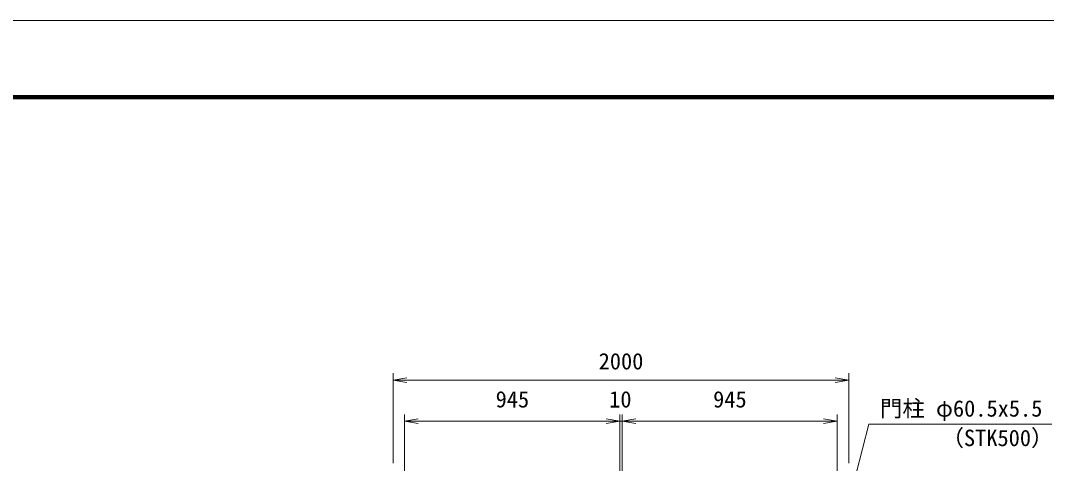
# Model space of a CAD drawing. Units: millimetres, scale not verified. Extents: x -6300 to 6300, y -4455 to 4455.
# Drawn here: x -533 to 3972, y 2508 to 4455 of the extents above; entities that cross this region are included whole.
import ezdxf
from ezdxf.enums import TextEntityAlignment as Align

# ---------------------------------------------------------------- set-up
doc = ezdxf.new("R2010")
doc.units = ezdxf.units.MM
doc.header["$LTSCALE"] = 30
for name, color, linetype, lineweight in [('0-0_D-STR-TXT', 7, 'Continuous', 9), ('0-1_D-TTL', 7, 'Continuous', 9), ('0-6_D-STR-DIM', 7, 'Continuous', 9), ('0-7_0', 7, 'Continuous', 9)]:
    doc.layers.add(name, color=color, linetype=linetype, lineweight=lineweight)
doc.styles.add('ＭＳ ゴシック', font='')
doc.styles.get('ＭＳ ゴシック').set_extended_font_data('MS Gothic')

# ---------------------------------------------------------------- blocks, each defined once
blk = doc.blocks.new('_Open')
at = {"layer": '0-7_0'}
blk.add_line((-30, 5), (0, 0), dxfattribs=at)
blk.add_lwpolyline([(-30, -5), (0, 0), (-30, 0)], dxfattribs=at)

msp = doc.modelspace()

# ---------------------------------------------------------------- linework, layer by layer
at = {"layer": '0-0_D-STR-TXT'}
msp.add_lwpolyline([(3994.65, 2680.93), (3190.78, 2680.93), (3108.66, 2355.26)], dxfattribs=at)
at = {"layer": '0-1_D-TTL', "color": 2, "lineweight": 18}
msp.add_lwpolyline([(-6299.62, 4455), (6300.38, 4455), (6300.38, -4455), (-6299.62, -4455)], close=True, dxfattribs=at)
at = {"layer": '0-1_D-TTL'}
for points in [[(-5894.62, 4125), (5895.38, 4125), (5895.38, -4125), (-5894.62, -4125)], [(-5890.87, 4121.25), (5891.63, 4121.25), (5891.63, -4121.25), (-5890.87, -4121.25)], [(-5887.12, 4117.5), (5887.88, 4117.5), (5887.88, -4117.5), (-5887.12, -4117.5)], [(-5883.37, 4113.75), (5884.13, 4113.75), (5884.13, -4113.75), (-5883.37, -4113.75)], [(-5879.62, 4110), (5880.38, 4110), (5880.38, -4110), (-5879.62, -4110)]]:
    msp.add_lwpolyline(points, close=True, dxfattribs=at)
at = {"layer": '0-6_D-STR-DIM'}
for p, q in [((1103.04, 2509.08), (1103.04, 2904.26)), ((3103.04, 2509.08), (3103.04, 2904.26)), ((1163.04, 2874.26), (3043.04, 2874.26)), ((1153.04, 710.84), (1153.04, 2723.84)), ((2098.04, 710.84), (2098.04, 2723.84)), ((2098.04, 710.84), (2098.04, 2723.84)), ((2108.04, 710.84), (2108.04, 2723.84)), ((2108.04, 710.84), (2108.04, 2723.84)), ((3053.04, 710.84), (3053.04, 2723.84)), ((2038.04, 2693.84), (1213.04, 2693.84)), ((2038.04, 2693.84), (1978.04, 2693.84)), ((2098.04, 2693.84), (2108.04, 2693.84)), ((2168.04, 2693.84), (2993.04, 2693.84)), ((2168.04, 2693.84), (2228.04, 2693.84))]:
    msp.add_line(p, q, dxfattribs=at)

# ---------------------------------------------------------------- block references
at = {"layer": '0-6_D-STR-DIM', "xscale": 2, "yscale": 2, "rotation": 180}
for p in [(1103.04, 2874.26), (1153.04, 2693.84), (2108.04, 2693.84), (2108.04, 2693.84)]:
    msp.add_blockref('_Open', p, dxfattribs=at)
at = {"layer": '0-6_D-STR-DIM', "xscale": 2, "yscale": 2}
for p in [(3103.04, 2874.26), (2098.04, 2693.84), (2098.04, 2693.84), (3053.04, 2693.84)]:
    msp.add_blockref('_Open', p, dxfattribs=at)

# ---------------------------------------------------------------- texts
at = {"layer": '0-0_D-STR-TXT', "style": 'ＭＳ ゴシック'}
for s, p in [('門柱 φ60.5x5.5', (3240.43, 2692.19)), ('（STK500）', (3510.82, 2562.69))]:
    msp.add_text(s, height=72.14, dxfattribs=at).set_placement(p, align=Align.BOTTOM_LEFT)
at = {"layer": '0-6_D-STR-DIM', "style": 'ＭＳ ゴシック'}
for s, p in [('2000', (2005.17, 2899.73)), ('945', (1552.83, 2732.44)), ('10', (2051.44, 2732.44)), ('945', (2507.83, 2732.44))]:
    msp.add_text(s, height=72.14, dxfattribs=at).set_placement(p, align=Align.BOTTOM_LEFT)

doc.saveas('drawing.dxf')
